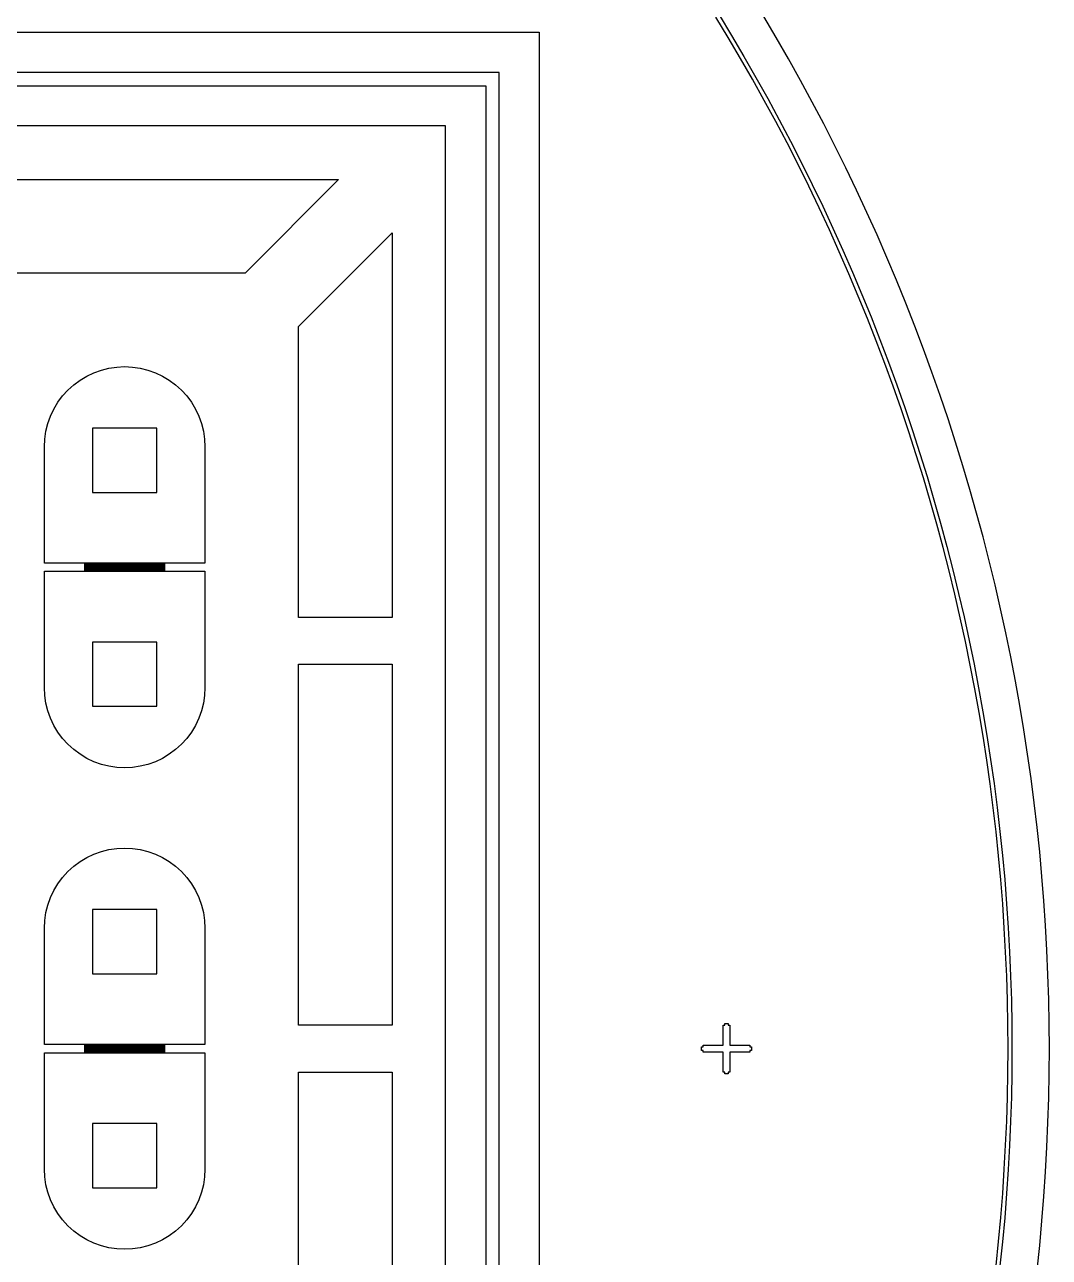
# Model space of a CAD drawing. Extents: x -25 to 122, y -49 to 104.
# Drawn here: x 83.31 to 122.36, y 19.56 to 66.53 of the extents above; entities that cross this region are included whole.
import ezdxf

# ---------------------------------------------------------------- set-up
doc = ezdxf.new("R2010")
doc.units = 0

msp = doc.modelspace()

# ---------------------------------------------------------------- linework, layer by layer
for p, q in [((110.12, 66.0321), (109.643, 66.8179)), ((109.77, 66.8965), (110.249, 66.1092)), ((111.949, 66.0337), (111.471, 66.8418)), ((-11.209, 66.235), (102.919, 66.235)), ((102.919, 66.235), (102.919, -11.209)), ((110.588, 65.2406), (110.12, 66.0321)), ((110.249, 66.1092), (110.718, 65.3161)), ((112.417, 65.2197), (111.949, 66.0337)), ((110.718, 65.3161), (111.177, 64.5173)), ((111.046, 64.4434), (110.588, 65.2406)), ((112.874, 64.4), (112.417, 65.2197)), ((101.39, 64.7065), (-9.6805, 64.7065)), ((101.39, -9.6805), (101.39, 64.7065)), ((111.495, 63.6406), (111.046, 64.4434)), ((111.177, 64.5173), (111.626, 63.7129)), ((113.322, 63.5748), (112.874, 64.4)), ((-9.17099, 64.197), (100.881, 64.197)), ((100.881, 64.197), (100.881, -9.17099)), ((111.933, 62.8324), (111.495, 63.6406)), ((111.626, 63.7129), (112.065, 62.9031)), ((113.759, 62.7442), (113.322, 63.5748)), ((99.3525, 62.6685), (-7.64249, 62.6685)), ((99.3525, -7.64249), (99.3525, 62.6685)), ((112.361, 62.0188), (111.933, 62.8324)), ((112.065, 62.9031), (112.495, 62.0879)), ((114.187, 61.9082), (113.759, 62.7442)), ((112.78, 61.2001), (112.361, 62.0188)), ((112.495, 62.0879), (112.914, 61.2675)), ((114.604, 61.0671), (114.187, 61.9082)), ((113.188, 60.3763), (112.78, 61.2001)), ((112.914, 61.2675), (113.323, 60.4421)), ((115.01, 60.2209), (114.604, 61.0671)), ((71.4574, 60.6305), (95.2765, 60.6305)), ((95.2765, 60.6305), (91.71, 57.064)), ((113.586, 59.5475), (113.188, 60.3763)), ((113.323, 60.4421), (113.722, 59.6117)), ((115.406, 59.3698), (115.01, 60.2209)), ((113.974, 58.714), (113.586, 59.5475)), ((113.722, 59.6117), (114.111, 58.7764)), ((115.792, 58.5139), (115.406, 59.3698)), ((114.352, 57.8757), (113.974, 58.714)), ((114.111, 58.7764), (114.489, 57.9365)), ((93.748, 55.026), (97.3145, 58.5925)), ((97.3145, 58.5925), (97.3145, 43.9444)), ((116.167, 57.6534), (115.792, 58.5139)), ((114.72, 57.0328), (114.352, 57.8757)), ((114.489, 57.9365), (114.857, 57.0919)), ((116.532, 56.7883), (116.167, 57.6534)), ((91.71, 57.064), (71.4574, 57.064)), ((115.077, 56.1855), (114.72, 57.0328)), ((114.857, 57.0919), (115.215, 56.2429)), ((116.886, 55.9187), (116.532, 56.7883)), ((115.423, 55.3339), (115.077, 56.1855)), ((115.215, 56.2429), (115.563, 55.3896)), ((117.229, 55.045), (116.886, 55.9187)), ((93.748, 43.9444), (93.748, 55.026)), ((115.759, 54.4781), (115.423, 55.3339)), ((115.563, 55.3896), (115.899, 54.5321)), ((117.561, 54.167), (117.229, 55.045)), ((115.899, 54.5321), (116.226, 53.6705)), ((116.085, 53.6183), (115.759, 54.4781)), ((117.883, 53.285), (117.561, 54.167)), ((116.4, 52.7545), (116.085, 53.6183)), ((116.226, 53.6705), (116.541, 52.805)), ((85.4261, 52.9823), (85.6834, 53.1365)), ((85.6834, 53.1365), (85.9546, 53.2648)), ((85.9546, 53.2648), (86.2371, 53.3659)), ((86.2371, 53.3659), (86.5281, 53.4388)), ((86.5281, 53.4388), (86.8249, 53.4828)), ((86.8249, 53.4828), (87.1245, 53.4975)), ((87.1245, 53.4975), (87.4241, 53.4828)), ((87.4241, 53.4828), (87.7209, 53.4388)), ((87.7209, 53.4388), (88.0119, 53.3659)), ((88.0119, 53.3659), (88.2943, 53.2648)), ((88.2943, 53.2648), (88.5656, 53.1365)), ((88.5656, 53.1365), (88.8229, 52.9823)), ((118.194, 52.3992), (117.883, 53.285)), ((84.7614, 52.3798), (84.9629, 52.6021)), ((84.9629, 52.6021), (85.1852, 52.8036)), ((85.1852, 52.8036), (85.4261, 52.9823)), ((88.8229, 52.9823), (89.0638, 52.8036)), ((89.0638, 52.8036), (89.2861, 52.6021)), ((89.2861, 52.6021), (89.4876, 52.3798)), ((116.705, 51.8869), (116.4, 52.7545)), ((116.541, 52.805), (116.846, 51.9357)), ((84.4285, 51.8815), (84.5827, 52.1389)), ((84.5827, 52.1389), (84.7614, 52.3798)), ((89.4876, 52.3798), (89.6663, 52.1389)), ((89.6663, 52.1389), (89.8205, 51.8815)), ((118.494, 51.5096), (118.194, 52.3992)), ((84.3002, 51.6104), (84.4285, 51.8815)), ((89.8205, 51.8815), (89.9488, 51.6104)), ((116.998, 51.0156), (116.705, 51.8869)), ((116.846, 51.9357), (117.141, 51.0626)), ((84.1262, 51.0369), (84.1991, 51.3279)), ((84.1991, 51.3279), (84.3002, 51.6104)), ((89.9488, 51.6104), (90.0499, 51.3279)), ((90.0499, 51.3279), (90.1228, 51.0369)), ((118.783, 50.6164), (118.494, 51.5096)), ((84.0675, 50.4405), (84.0822, 50.7401)), ((84.0822, 50.7401), (84.1262, 51.0369)), ((88.3473, 51.1538), (85.9017, 51.1538)), ((85.9017, 51.1538), (85.9017, 48.7082)), ((88.3473, 48.7082), (88.3473, 51.1538)), ((90.1228, 51.0369), (90.1668, 50.7401)), ((90.1668, 50.7401), (90.1815, 50.4405)), ((117.281, 50.1408), (116.998, 51.0156)), ((117.141, 51.0626), (117.424, 50.1861)), ((84.0675, 46.0078), (84.0675, 50.4405)), ((90.1815, 50.4405), (90.1815, 46.0078)), ((119.061, 49.7198), (118.783, 50.6164)), ((117.554, 49.2626), (117.281, 50.1408)), ((117.424, 50.1861), (117.697, 49.3061)), ((119.328, 48.8197), (119.061, 49.7198)), ((117.815, 48.3811), (117.554, 49.2626)), ((117.697, 49.3061), (117.959, 48.4229)), ((85.9017, 48.7082), (88.3473, 48.7082)), ((118.066, 47.4964), (117.815, 48.3811)), ((117.959, 48.4229), (118.21, 47.5364)), ((119.584, 47.9165), (119.328, 48.8197)), ((119.829, 47.0102), (119.584, 47.9165)), ((118.306, 46.6088), (118.066, 47.4964)), ((118.21, 47.5364), (118.451, 46.647)), ((120.062, 46.101), (119.829, 47.0102)), ((118.535, 45.7183), (118.306, 46.6088)), ((118.451, 46.647), (118.68, 45.7547)), ((120.285, 45.1889), (120.062, 46.101)), ((85.6113, 46.0078), (84.0675, 46.0078)), ((84.0675, 41.2695), (84.0675, 45.7021)), ((84.0675, 45.7021), (85.6113, 45.7021)), ((85.6113, 45.7021), (85.6113, 46.0078)), ((85.652, 46.0078), (85.6215, 46.0078)), ((85.6215, 46.0078), (85.6215, 45.7021)), ((85.6215, 45.7021), (85.652, 45.7021)), ((85.652, 45.7021), (85.652, 46.0078)), ((85.6928, 46.0078), (85.6622, 46.0078)), ((85.6622, 46.0078), (85.6622, 45.7021)), ((85.6622, 45.7021), (85.6928, 45.7021)), ((85.6928, 45.7021), (85.6928, 46.0078)), ((85.7336, 46.0078), (85.703, 46.0078)), ((85.703, 46.0078), (85.703, 45.7021)), ((85.703, 45.7021), (85.7336, 45.7021)), ((85.7336, 45.7021), (85.7336, 46.0078)), ((85.7743, 46.0078), (85.7438, 46.0078)), ((85.7438, 46.0078), (85.7438, 45.7021)), ((85.7438, 45.7021), (85.7743, 45.7021)), ((85.7743, 45.7021), (85.7743, 46.0078)), ((85.8151, 46.0078), (85.7845, 46.0078)), ((85.7845, 46.0078), (85.7845, 45.7021)), ((85.7845, 45.7021), (85.8151, 45.7021)), ((85.8151, 45.7021), (85.8151, 46.0078)), ((85.8558, 46.0078), (85.8253, 46.0078)), ((85.8253, 46.0078), (85.8253, 45.7021)), ((85.8253, 45.7021), (85.8558, 45.7021)), ((85.8558, 45.7021), (85.8558, 46.0078)), ((85.8966, 46.0078), (85.866, 46.0078)), ((85.866, 46.0078), (85.866, 45.7021)), ((85.866, 45.7021), (85.8966, 45.7021)), ((85.8966, 45.7021), (85.8966, 46.0078)), ((85.9374, 46.0078), (85.9068, 46.0078)), ((85.9068, 46.0078), (85.9068, 45.7021)), ((85.9068, 45.7021), (85.9374, 45.7021)), ((85.9374, 45.7021), (85.9374, 46.0078)), ((85.9781, 46.0078), (85.9476, 46.0078)), ((85.9476, 46.0078), (85.9476, 45.7021)), ((85.9476, 45.7021), (85.9781, 45.7021)), ((85.9781, 45.7021), (85.9781, 46.0078)), ((86.0189, 46.0078), (85.9883, 46.0078)), ((85.9883, 46.0078), (85.9883, 45.7021)), ((85.9883, 45.7021), (86.0189, 45.7021)), ((86.0189, 45.7021), (86.0189, 46.0078)), ((86.0596, 46.0078), (86.0291, 46.0078)), ((86.0291, 46.0078), (86.0291, 45.7021)), ((86.0291, 45.7021), (86.0596, 45.7021)), ((86.0596, 45.7021), (86.0596, 46.0078)), ((86.1004, 46.0078), (86.0698, 46.0078)), ((86.0698, 46.0078), (86.0698, 45.7021)), ((86.0698, 45.7021), (86.1004, 45.7021)), ((86.1004, 45.7021), (86.1004, 46.0078)), ((86.1412, 46.0078), (86.1106, 46.0078)), ((86.1106, 46.0078), (86.1106, 45.7021)), ((86.1106, 45.7021), (86.1412, 45.7021)), ((86.1412, 45.7021), (86.1412, 46.0078)), ((86.1819, 46.0078), (86.1514, 46.0078)), ((86.1514, 46.0078), (86.1514, 45.7021)), ((86.1514, 45.7021), (86.1819, 45.7021)), ((86.1819, 45.7021), (86.1819, 46.0078)), ((86.2227, 46.0078), (86.1921, 46.0078)), ((86.1921, 46.0078), (86.1921, 45.7021)), ((86.1921, 45.7021), (86.2227, 45.7021)), ((86.2227, 45.7021), (86.2227, 46.0078)), ((86.2635, 46.0078), (86.2329, 46.0078)), ((86.2329, 46.0078), (86.2329, 45.7021)), ((86.2329, 45.7021), (86.2635, 45.7021)), ((86.2635, 45.7021), (86.2635, 46.0078)), ((86.3042, 46.0078), (86.2736, 46.0078)), ((86.2736, 46.0078), (86.2736, 45.7021)), ((86.2736, 45.7021), (86.3042, 45.7021)), ((86.3042, 45.7021), (86.3042, 46.0078)), ((86.345, 46.0078), (86.3144, 46.0078)), ((86.3144, 46.0078), (86.3144, 45.7021)), ((86.3144, 45.7021), (86.345, 45.7021)), ((86.345, 45.7021), (86.345, 46.0078)), ((86.3857, 46.0078), (86.3552, 46.0078)), ((86.3552, 46.0078), (86.3552, 45.7021)), ((86.3552, 45.7021), (86.3857, 45.7021)), ((86.3857, 45.7021), (86.3857, 46.0078)), ((86.4265, 46.0078), (86.3959, 46.0078)), ((86.3959, 46.0078), (86.3959, 45.7021)), ((86.3959, 45.7021), (86.4265, 45.7021)), ((86.4265, 45.7021), (86.4265, 46.0078)), ((86.4673, 46.0078), (86.4367, 46.0078)), ((86.4367, 46.0078), (86.4367, 45.7021)), ((86.4367, 45.7021), (86.4673, 45.7021)), ((86.4673, 45.7021), (86.4673, 46.0078)), ((86.508, 46.0078), (86.4774, 46.0078)), ((86.4774, 46.0078), (86.4774, 45.7021)), ((86.4774, 45.7021), (86.508, 45.7021)), ((86.508, 45.7021), (86.508, 46.0078)), ((86.5488, 46.0078), (86.5182, 46.0078)), ((86.5182, 46.0078), (86.5182, 45.7021)), ((86.5182, 45.7021), (86.5488, 45.7021)), ((86.5488, 45.7021), (86.5488, 46.0078)), ((86.5895, 46.0078), (86.559, 46.0078)), ((86.559, 46.0078), (86.559, 45.7021)), ((86.559, 45.7021), (86.5895, 45.7021)), ((86.5895, 45.7021), (86.5895, 46.0078)), ((86.6303, 46.0078), (86.5997, 46.0078)), ((86.5997, 46.0078), (86.5997, 45.7021)), ((86.5997, 45.7021), (86.6303, 45.7021)), ((86.6303, 45.7021), (86.6303, 46.0078)), ((86.6711, 46.0078), (86.6405, 46.0078)), ((86.6405, 46.0078), (86.6405, 45.7021)), ((86.6405, 45.7021), (86.6711, 45.7021)), ((86.6711, 45.7021), (86.6711, 46.0078)), ((86.7118, 46.0078), (86.6812, 46.0078)), ((86.6812, 46.0078), (86.6812, 45.7021)), ((86.6812, 45.7021), (86.7118, 45.7021)), ((86.7118, 45.7021), (86.7118, 46.0078)), ((86.7526, 46.0078), (86.722, 46.0078)), ((86.722, 46.0078), (86.722, 45.7021)), ((86.722, 45.7021), (86.7526, 45.7021)), ((86.7526, 45.7021), (86.7526, 46.0078)), ((86.7933, 46.0078), (86.7628, 46.0078)), ((86.7628, 46.0078), (86.7628, 45.7021)), ((86.7628, 45.7021), (86.7933, 45.7021)), ((86.7933, 45.7021), (86.7933, 46.0078)), ((86.8341, 46.0078), (86.8035, 46.0078)), ((86.8035, 46.0078), (86.8035, 45.7021)), ((86.8035, 45.7021), (86.8341, 45.7021)), ((86.8341, 45.7021), (86.8341, 46.0078)), ((86.8748, 46.0078), (86.8443, 46.0078)), ((86.8443, 46.0078), (86.8443, 45.7021)), ((86.8443, 45.7021), (86.8748, 45.7021)), ((86.8748, 45.7021), (86.8748, 46.0078)), ((86.9156, 46.0078), (86.885, 46.0078)), ((86.885, 46.0078), (86.885, 45.7021)), ((86.885, 45.7021), (86.9156, 45.7021)), ((86.9156, 45.7021), (86.9156, 46.0078)), ((86.9564, 46.0078), (86.9258, 46.0078)), ((86.9258, 46.0078), (86.9258, 45.7021)), ((86.9258, 45.7021), (86.9564, 45.7021)), ((86.9564, 45.7021), (86.9564, 46.0078)), ((86.9971, 46.0078), (86.9666, 46.0078)), ((86.9666, 46.0078), (86.9666, 45.7021)), ((86.9666, 45.7021), (86.9971, 45.7021)), ((86.9971, 45.7021), (86.9971, 46.0078)), ((87.0379, 46.0078), (87.0073, 46.0078)), ((87.0073, 46.0078), (87.0073, 45.7021)), ((87.0073, 45.7021), (87.0379, 45.7021)), ((87.0379, 45.7021), (87.0379, 46.0078)), ((87.0786, 46.0078), (87.0481, 46.0078)), ((87.0481, 46.0078), (87.0481, 45.7021)), ((87.0481, 45.7021), (87.0786, 45.7021)), ((87.0786, 45.7021), (87.0786, 46.0078)), ((87.1194, 46.0078), (87.0888, 46.0078)), ((87.0888, 46.0078), (87.0888, 45.7021)), ((87.0888, 45.7021), (87.1194, 45.7021)), ((87.1194, 45.7021), (87.1194, 46.0078)), ((87.1601, 46.0078), (87.1296, 46.0078)), ((87.1296, 46.0078), (87.1296, 45.7021)), ((87.1296, 45.7021), (87.1601, 45.7021)), ((87.1601, 45.7021), (87.1601, 46.0078)), ((87.2009, 46.0078), (87.1703, 46.0078)), ((87.1703, 46.0078), (87.1703, 45.7021)), ((87.1703, 45.7021), (87.2009, 45.7021)), ((87.2009, 45.7021), (87.2009, 46.0078)), ((87.2417, 46.0078), (87.2111, 46.0078)), ((87.2111, 46.0078), (87.2111, 45.7021)), ((87.2111, 45.7021), (87.2417, 45.7021)), ((87.2417, 45.7021), (87.2417, 46.0078)), ((87.2824, 46.0078), (87.2519, 46.0078)), ((87.2519, 46.0078), (87.2519, 45.7021)), ((87.2519, 45.7021), (87.2824, 45.7021)), ((87.2824, 45.7021), (87.2824, 46.0078)), ((87.3232, 46.0078), (87.2926, 46.0078)), ((87.2926, 46.0078), (87.2926, 45.7021)), ((87.2926, 45.7021), (87.3232, 45.7021)), ((87.3232, 45.7021), (87.3232, 46.0078)), ((87.3639, 46.0078), (87.3334, 46.0078)), ((87.3334, 46.0078), (87.3334, 45.7021)), ((87.3334, 45.7021), (87.3639, 45.7021)), ((87.3639, 45.7021), (87.3639, 46.0078)), ((87.4047, 46.0078), (87.3741, 46.0078)), ((87.3741, 46.0078), (87.3741, 45.7021)), ((87.3741, 45.7021), (87.4047, 45.7021)), ((87.4047, 45.7021), (87.4047, 46.0078)), ((87.4455, 46.0078), (87.4149, 46.0078)), ((87.4149, 46.0078), (87.4149, 45.7021)), ((87.4149, 45.7021), (87.4455, 45.7021)), ((87.4455, 45.7021), (87.4455, 46.0078)), ((87.4862, 46.0078), (87.4557, 46.0078)), ((87.4557, 46.0078), (87.4557, 45.7021)), ((87.4557, 45.7021), (87.4862, 45.7021)), ((87.4862, 45.7021), (87.4862, 46.0078)), ((87.527, 46.0078), (87.4964, 46.0078)), ((87.4964, 46.0078), (87.4964, 45.7021)), ((87.4964, 45.7021), (87.527, 45.7021)), ((87.527, 45.7021), (87.527, 46.0078)), ((87.5677, 46.0078), (87.5372, 46.0078)), ((87.5372, 46.0078), (87.5372, 45.7021)), ((87.5372, 45.7021), (87.5677, 45.7021)), ((87.5677, 45.7021), (87.5677, 46.0078)), ((87.6085, 46.0078), (87.5779, 46.0078)), ((87.5779, 46.0078), (87.5779, 45.7021)), ((87.5779, 45.7021), (87.6085, 45.7021)), ((87.6085, 45.7021), (87.6085, 46.0078)), ((87.6493, 46.0078), (87.6187, 46.0078)), ((87.6187, 46.0078), (87.6187, 45.7021)), ((87.6187, 45.7021), (87.6493, 45.7021)), ((87.6493, 45.7021), (87.6493, 46.0078)), ((87.69, 46.0078), (87.6595, 46.0078)), ((87.6595, 46.0078), (87.6595, 45.7021)), ((87.6595, 45.7021), (87.69, 45.7021)), ((87.69, 45.7021), (87.69, 46.0078)), ((87.7308, 46.0078), (87.7002, 46.0078)), ((87.7002, 46.0078), (87.7002, 45.7021)), ((87.7002, 45.7021), (87.7308, 45.7021)), ((87.7308, 45.7021), (87.7308, 46.0078)), ((87.7715, 46.0078), (87.741, 46.0078)), ((87.741, 46.0078), (87.741, 45.7021)), ((87.741, 45.7021), (87.7715, 45.7021)), ((87.7715, 45.7021), (87.7715, 46.0078)), ((87.8123, 46.0078), (87.7817, 46.0078)), ((87.7817, 46.0078), (87.7817, 45.7021)), ((87.7817, 45.7021), (87.8123, 45.7021)), ((87.8123, 45.7021), (87.8123, 46.0078)), ((87.8531, 46.0078), (87.8225, 46.0078)), ((87.8225, 46.0078), (87.8225, 45.7021)), ((87.8225, 45.7021), (87.8531, 45.7021)), ((87.8531, 45.7021), (87.8531, 46.0078)), ((87.8938, 46.0078), (87.8633, 46.0078)), ((87.8633, 46.0078), (87.8633, 45.7021)), ((87.8633, 45.7021), (87.8938, 45.7021)), ((87.8938, 45.7021), (87.8938, 46.0078)), ((87.9346, 46.0078), (87.904, 46.0078)), ((87.904, 46.0078), (87.904, 45.7021)), ((87.904, 45.7021), (87.9346, 45.7021)), ((87.9346, 45.7021), (87.9346, 46.0078)), ((87.9753, 46.0078), (87.9448, 46.0078)), ((87.9448, 46.0078), (87.9448, 45.7021)), ((87.9448, 45.7021), (87.9753, 45.7021)), ((87.9753, 45.7021), (87.9753, 46.0078)), ((88.0161, 46.0078), (87.9855, 46.0078)), ((87.9855, 46.0078), (87.9855, 45.7021)), ((87.9855, 45.7021), (88.0161, 45.7021)), ((88.0161, 45.7021), (88.0161, 46.0078)), ((88.0569, 46.0078), (88.0263, 46.0078)), ((88.0263, 46.0078), (88.0263, 45.7021)), ((88.0263, 45.7021), (88.0569, 45.7021)), ((88.0569, 45.7021), (88.0569, 46.0078)), ((88.0976, 46.0078), (88.0671, 46.0078)), ((88.0671, 46.0078), (88.0671, 45.7021)), ((88.0671, 45.7021), (88.0976, 45.7021)), ((88.0976, 45.7021), (88.0976, 46.0078)), ((88.1384, 46.0078), (88.1078, 46.0078)), ((88.1078, 46.0078), (88.1078, 45.7021)), ((88.1078, 45.7021), (88.1384, 45.7021)), ((88.1384, 45.7021), (88.1384, 46.0078)), ((88.1791, 46.0078), (88.1486, 46.0078)), ((88.1486, 46.0078), (88.1486, 45.7021)), ((88.1486, 45.7021), (88.1791, 45.7021)), ((88.1791, 45.7021), (88.1791, 46.0078)), ((88.2199, 46.0078), (88.1893, 46.0078)), ((88.1893, 46.0078), (88.1893, 45.7021)), ((88.1893, 45.7021), (88.2199, 45.7021)), ((88.2199, 45.7021), (88.2199, 46.0078)), ((88.2607, 46.0078), (88.2301, 46.0078)), ((88.2301, 46.0078), (88.2301, 45.7021)), ((88.2301, 45.7021), (88.2607, 45.7021)), ((88.2607, 45.7021), (88.2607, 46.0078)), ((88.3014, 46.0078), (88.2709, 46.0078)), ((88.2709, 46.0078), (88.2709, 45.7021)), ((88.2709, 45.7021), (88.3014, 45.7021)), ((88.3014, 45.7021), (88.3014, 46.0078)), ((88.3422, 46.0078), (88.3116, 46.0078)), ((88.3116, 46.0078), (88.3116, 45.7021)), ((88.3116, 45.7021), (88.3422, 45.7021)), ((88.3422, 45.7021), (88.3422, 46.0078)), ((88.3829, 46.0078), (88.3524, 46.0078)), ((88.3524, 46.0078), (88.3524, 45.7021)), ((88.3524, 45.7021), (88.3829, 45.7021)), ((88.3829, 45.7021), (88.3829, 46.0078)), ((88.4237, 46.0078), (88.3931, 46.0078)), ((88.3931, 46.0078), (88.3931, 45.7021)), ((88.3931, 45.7021), (88.4237, 45.7021)), ((88.4237, 45.7021), (88.4237, 46.0078)), ((88.4645, 46.0078), (88.4339, 46.0078)), ((88.4339, 46.0078), (88.4339, 45.7021)), ((88.4339, 45.7021), (88.4645, 45.7021)), ((88.4645, 45.7021), (88.4645, 46.0078)), ((88.5052, 46.0078), (88.4747, 46.0078)), ((88.4747, 46.0078), (88.4747, 45.7021)), ((88.4747, 45.7021), (88.5052, 45.7021)), ((88.5052, 45.7021), (88.5052, 46.0078)), ((88.546, 46.0078), (88.5154, 46.0078)), ((88.5154, 46.0078), (88.5154, 45.7021)), ((88.5154, 45.7021), (88.546, 45.7021)), ((88.546, 45.7021), (88.546, 46.0078)), ((88.5868, 46.0078), (88.5562, 46.0078)), ((88.5562, 46.0078), (88.5562, 45.7021)), ((88.5562, 45.7021), (88.5868, 45.7021)), ((88.5868, 45.7021), (88.5868, 46.0078)), ((88.6275, 46.0078), (88.5969, 46.0078)), ((88.5969, 46.0078), (88.5969, 45.7021)), ((88.5969, 45.7021), (88.6275, 45.7021)), ((88.6275, 45.7021), (88.6275, 46.0078)), ((90.1815, 46.0078), (88.6377, 46.0078)), ((88.6377, 46.0078), (88.6377, 45.7021)), ((88.6377, 45.7021), (90.1815, 45.7021)), ((90.1815, 45.7021), (90.1815, 41.2695)), ((118.753, 44.825), (118.535, 45.7183)), ((118.68, 45.7547), (118.898, 44.8597)), ((120.496, 44.2742), (120.285, 45.1889)), ((118.959, 43.9291), (118.753, 44.825)), ((118.898, 44.8597), (119.106, 43.962)), ((120.696, 43.357), (120.496, 44.2742)), ((97.3145, 43.9444), (93.748, 43.9444)), ((119.155, 43.0308), (118.959, 43.9291)), ((119.106, 43.962), (119.302, 43.0619)), ((120.885, 42.4374), (120.696, 43.357)), ((88.3473, 43.0018), (85.9017, 43.0018)), ((85.9017, 43.0018), (85.9017, 40.5562)), ((88.3473, 40.5562), (88.3473, 43.0018)), ((119.34, 42.1301), (119.155, 43.0308)), ((119.302, 43.0619), (119.487, 42.1594)), ((121.063, 41.5155), (120.885, 42.4374)), ((93.748, 28.4046), (93.748, 42.1611)), ((93.748, 42.1611), (97.3145, 42.1611)), ((97.3145, 42.1611), (97.3145, 28.4046)), ((119.514, 41.2272), (119.34, 42.1301)), ((119.487, 42.1594), (119.662, 41.2547)), ((121.229, 40.5916), (121.063, 41.5155)), ((84.0822, 40.9699), (84.0675, 41.2695)), ((84.1262, 40.6731), (84.0822, 40.9699)), ((90.1668, 40.9699), (90.1228, 40.6731)), ((90.1815, 41.2695), (90.1668, 40.9699)), ((119.677, 40.3223), (119.514, 41.2272)), ((119.662, 41.2547), (119.825, 40.3479)), ((84.1991, 40.3821), (84.1262, 40.6731)), ((85.9017, 40.5562), (88.3473, 40.5562)), ((90.1228, 40.6731), (90.0499, 40.3821)), ((121.384, 39.6656), (121.229, 40.5916)), ((84.3002, 40.0996), (84.1991, 40.3821)), ((84.4285, 39.8284), (84.3002, 40.0996)), ((89.9488, 40.0996), (89.8205, 39.8284)), ((90.0499, 40.3821), (89.9488, 40.0996)), ((119.829, 39.4154), (119.677, 40.3223)), ((119.825, 40.3479), (119.977, 39.4393)), ((84.5827, 39.5711), (84.4285, 39.8284)), ((84.7614, 39.3302), (84.5827, 39.5711)), ((89.6663, 39.5711), (89.4876, 39.3302)), ((89.8205, 39.8284), (89.6663, 39.5711)), ((121.527, 38.7379), (121.384, 39.6656)), ((84.9629, 39.1079), (84.7614, 39.3302)), ((85.1852, 38.9064), (84.9629, 39.1079)), ((89.2861, 39.1079), (89.0638, 38.9064)), ((89.4876, 39.3302), (89.2861, 39.1079)), ((119.969, 38.5068), (119.829, 39.4154)), ((119.977, 39.4393), (120.117, 38.5288)), ((85.4261, 38.7277), (85.1852, 38.9064)), ((85.6834, 38.5735), (85.4261, 38.7277)), ((85.9546, 38.4452), (85.6834, 38.5735)), ((88.5656, 38.5735), (88.2943, 38.4452)), ((88.8229, 38.7277), (88.5656, 38.5735)), ((89.0638, 38.9064), (88.8229, 38.7277)), ((120.117, 38.5288), (120.247, 37.6166)), ((121.659, 37.8084), (121.527, 38.7379)), ((86.2371, 38.3441), (85.9546, 38.4452)), ((86.5281, 38.2712), (86.2371, 38.3441)), ((86.8249, 38.2272), (86.5281, 38.2712)), ((87.1245, 38.2125), (86.8249, 38.2272)), ((87.4241, 38.2272), (87.1245, 38.2125)), ((87.7209, 38.2712), (87.4241, 38.2272)), ((88.0119, 38.3441), (87.7209, 38.2712)), ((88.2943, 38.4452), (88.0119, 38.3441)), ((120.098, 37.5964), (119.969, 38.5068)), ((120.217, 36.6846), (120.098, 37.5964)), ((120.247, 37.6166), (120.365, 36.703)), ((121.78, 36.8774), (121.659, 37.8084)), ((120.323, 35.7714), (120.217, 36.6846)), ((120.365, 36.703), (120.473, 35.7879)), ((121.889, 35.945), (121.78, 36.8774)), ((120.419, 34.8569), (120.323, 35.7714)), ((120.473, 35.7879), (120.568, 34.8716)), ((121.987, 35.0113), (121.889, 35.945)), ((85.4261, 34.6403), (85.6834, 34.7945)), ((85.6834, 34.7945), (85.9546, 34.9228)), ((85.9546, 34.9228), (86.2371, 35.0238)), ((86.2371, 35.0238), (86.5281, 35.0968)), ((86.5281, 35.0968), (86.8249, 35.1408)), ((86.8249, 35.1408), (87.1245, 35.1555)), ((87.1245, 35.1555), (87.4241, 35.1408)), ((87.4241, 35.1408), (87.7209, 35.0968)), ((87.7209, 35.0968), (88.0119, 35.0238)), ((88.0119, 35.0238), (88.2943, 34.9228)), ((88.2943, 34.9228), (88.5656, 34.7945)), ((88.5656, 34.7945), (88.8229, 34.6403)), ((120.504, 33.9413), (120.419, 34.8569)), ((120.568, 34.8716), (120.653, 33.9542)), ((122.073, 34.0765), (121.987, 35.0113)), ((84.9629, 34.2601), (85.1852, 34.4616)), ((85.1852, 34.4616), (85.4261, 34.6403)), ((88.8229, 34.6403), (89.0638, 34.4616)), ((89.0638, 34.4616), (89.2861, 34.2601)), ((84.5827, 33.7969), (84.7614, 34.0378)), ((84.7614, 34.0378), (84.9629, 34.2601)), ((89.2861, 34.2601), (89.4876, 34.0378)), ((89.4876, 34.0378), (89.6663, 33.7969)), ((120.577, 33.0248), (120.504, 33.9413)), ((120.653, 33.9542), (120.727, 33.0358)), ((122.148, 33.1407), (122.073, 34.0765)), ((84.3002, 33.2683), (84.4285, 33.5396)), ((84.4285, 33.5396), (84.5827, 33.7969)), ((89.6663, 33.7969), (89.8205, 33.5396)), ((89.8205, 33.5396), (89.9488, 33.2683)), ((84.1262, 32.6949), (84.1991, 32.9859)), ((84.1991, 32.9859), (84.3002, 33.2683)), ((89.9488, 33.2683), (90.0499, 32.9859)), ((90.0499, 32.9859), (90.1228, 32.6949)), ((120.639, 32.1074), (120.577, 33.0248)), ((120.727, 33.0358), (120.789, 32.1166)), ((122.211, 32.204), (122.148, 33.1407)), ((84.0822, 32.3981), (84.1262, 32.6949)), ((88.3473, 32.8118), (85.9017, 32.8118)), ((85.9017, 32.8118), (85.9017, 30.3662)), ((88.3473, 30.3662), (88.3473, 32.8118)), ((90.1228, 32.6949), (90.1668, 32.3981)), ((84.0675, 32.0985), (84.0822, 32.3981)), ((84.0675, 27.6658), (84.0675, 32.0985)), ((90.1668, 32.3981), (90.1815, 32.0985)), ((90.1815, 32.0985), (90.1815, 27.6658)), ((120.69, 31.1894), (120.639, 32.1074)), ((120.789, 32.1166), (120.84, 31.1967)), ((122.263, 31.2666), (122.211, 32.204)), ((120.729, 30.2708), (120.69, 31.1894)), ((120.84, 31.1967), (120.879, 30.2763)), ((122.303, 30.3287), (122.263, 31.2666)), ((85.9017, 30.3662), (88.3473, 30.3662)), ((120.757, 29.3517), (120.729, 30.2708)), ((120.879, 30.2763), (120.907, 29.3554)), ((122.332, 29.3904), (122.303, 30.3287)), ((120.774, 28.4324), (120.757, 29.3517)), ((120.907, 29.3554), (120.924, 28.4343)), ((122.349, 28.4518), (122.332, 29.3904)), ((97.3145, 28.4046), (93.748, 28.4046)), ((109.925, 27.6404), (109.925, 28.4046)), ((109.925, 28.4046), (109.988, 28.4046)), ((109.988, 28.4046), (109.988, 28.4683)), ((109.988, 28.4683), (110.116, 28.4683)), ((110.116, 28.4683), (110.116, 28.4046)), ((110.116, 28.4046), (110.179, 28.4046)), ((110.179, 28.4046), (110.179, 27.6404)), ((120.78, 27.513), (120.774, 28.4324)), ((120.924, 28.4343), (120.93, 27.513)), ((122.355, 27.513), (122.349, 28.4518)), ((85.6113, 27.6658), (84.0675, 27.6658)), ((84.0675, 22.9275), (84.0675, 27.3602)), ((84.0675, 27.3602), (85.6113, 27.3602)), ((85.6113, 27.3602), (85.6113, 27.6658)), ((85.652, 27.6658), (85.6215, 27.6658)), ((85.6215, 27.6658), (85.6215, 27.3602)), ((85.6215, 27.3602), (85.652, 27.3602)), ((85.652, 27.3602), (85.652, 27.6658)), ((85.6928, 27.6658), (85.6622, 27.6658)), ((85.6622, 27.6658), (85.6622, 27.3602)), ((85.6622, 27.3602), (85.6928, 27.3602)), ((85.6928, 27.3602), (85.6928, 27.6658)), ((85.7336, 27.6658), (85.703, 27.6658)), ((85.703, 27.6658), (85.703, 27.3602)), ((85.703, 27.3602), (85.7336, 27.3602)), ((85.7336, 27.3602), (85.7336, 27.6658)), ((85.7743, 27.6658), (85.7438, 27.6658)), ((85.7438, 27.6658), (85.7438, 27.3602)), ((85.7438, 27.3602), (85.7743, 27.3602)), ((85.7743, 27.3602), (85.7743, 27.6658)), ((85.8151, 27.6658), (85.7845, 27.6658)), ((85.7845, 27.6658), (85.7845, 27.3602)), ((85.7845, 27.3602), (85.8151, 27.3602)), ((85.8151, 27.3602), (85.8151, 27.6658)), ((85.8558, 27.6658), (85.8253, 27.6658)), ((85.8253, 27.6658), (85.8253, 27.3602)), ((85.8253, 27.3602), (85.8558, 27.3602)), ((85.8558, 27.3602), (85.8558, 27.6658)), ((85.8966, 27.6658), (85.866, 27.6658)), ((85.866, 27.6658), (85.866, 27.3602)), ((85.866, 27.3602), (85.8966, 27.3602)), ((85.8966, 27.3602), (85.8966, 27.6658)), ((85.9374, 27.6658), (85.9068, 27.6658)), ((85.9068, 27.6658), (85.9068, 27.3602)), ((85.9068, 27.3602), (85.9374, 27.3602)), ((85.9374, 27.3602), (85.9374, 27.6658)), ((85.9781, 27.6658), (85.9476, 27.6658)), ((85.9476, 27.6658), (85.9476, 27.3602)), ((85.9476, 27.3602), (85.9781, 27.3602)), ((85.9781, 27.3602), (85.9781, 27.6658)), ((86.0189, 27.6658), (85.9883, 27.6658)), ((85.9883, 27.6658), (85.9883, 27.3602)), ((85.9883, 27.3602), (86.0189, 27.3602)), ((86.0189, 27.3602), (86.0189, 27.6658)), ((86.0596, 27.6658), (86.0291, 27.6658)), ((86.0291, 27.6658), (86.0291, 27.3602)), ((86.0291, 27.3602), (86.0596, 27.3602)), ((86.0596, 27.3602), (86.0596, 27.6658)), ((86.1004, 27.6658), (86.0698, 27.6658)), ((86.0698, 27.6658), (86.0698, 27.3602)), ((86.0698, 27.3602), (86.1004, 27.3602)), ((86.1004, 27.3602), (86.1004, 27.6658)), ((86.1412, 27.6658), (86.1106, 27.6658)), ((86.1106, 27.6658), (86.1106, 27.3602)), ((86.1106, 27.3602), (86.1412, 27.3602)), ((86.1412, 27.3602), (86.1412, 27.6658)), ((86.1819, 27.6658), (86.1514, 27.6658)), ((86.1514, 27.6658), (86.1514, 27.3602)), ((86.1514, 27.3602), (86.1819, 27.3602)), ((86.1819, 27.3602), (86.1819, 27.6658)), ((86.2227, 27.6658), (86.1921, 27.6658)), ((86.1921, 27.6658), (86.1921, 27.3602)), ((86.1921, 27.3602), (86.2227, 27.3602)), ((86.2227, 27.3602), (86.2227, 27.6658)), ((86.2635, 27.6658), (86.2329, 27.6658)), ((86.2329, 27.6658), (86.2329, 27.3602)), ((86.2329, 27.3602), (86.2635, 27.3602)), ((86.2635, 27.3602), (86.2635, 27.6658)), ((86.3042, 27.6658), (86.2736, 27.6658)), ((86.2736, 27.6658), (86.2736, 27.3602)), ((86.2736, 27.3602), (86.3042, 27.3602)), ((86.3042, 27.3602), (86.3042, 27.6658)), ((86.345, 27.6658), (86.3144, 27.6658)), ((86.3144, 27.6658), (86.3144, 27.3602)), ((86.3144, 27.3602), (86.345, 27.3602)), ((86.345, 27.3602), (86.345, 27.6658)), ((86.3857, 27.6658), (86.3552, 27.6658)), ((86.3552, 27.6658), (86.3552, 27.3602)), ((86.3552, 27.3602), (86.3857, 27.3602)), ((86.3857, 27.3602), (86.3857, 27.6658)), ((86.4265, 27.6658), (86.3959, 27.6658)), ((86.3959, 27.6658), (86.3959, 27.3602)), ((86.3959, 27.3602), (86.4265, 27.3602)), ((86.4265, 27.3602), (86.4265, 27.6658)), ((86.4673, 27.6658), (86.4367, 27.6658)), ((86.4367, 27.6658), (86.4367, 27.3602)), ((86.4367, 27.3602), (86.4673, 27.3602)), ((86.4673, 27.3602), (86.4673, 27.6658)), ((86.508, 27.6658), (86.4774, 27.6658)), ((86.4774, 27.6658), (86.4774, 27.3602)), ((86.4774, 27.3602), (86.508, 27.3602)), ((86.508, 27.3602), (86.508, 27.6658)), ((86.5488, 27.6658), (86.5182, 27.6658)), ((86.5182, 27.6658), (86.5182, 27.3602)), ((86.5182, 27.3602), (86.5488, 27.3602)), ((86.5488, 27.3602), (86.5488, 27.6658)), ((86.5895, 27.6658), (86.559, 27.6658)), ((86.559, 27.6658), (86.559, 27.3602)), ((86.559, 27.3602), (86.5895, 27.3602)), ((86.5895, 27.3602), (86.5895, 27.6658)), ((86.6303, 27.6658), (86.5997, 27.6658)), ((86.5997, 27.6658), (86.5997, 27.3602)), ((86.5997, 27.3602), (86.6303, 27.3602)), ((86.6303, 27.3602), (86.6303, 27.6658)), ((86.6711, 27.6658), (86.6405, 27.6658)), ((86.6405, 27.6658), (86.6405, 27.3602)), ((86.6405, 27.3602), (86.6711, 27.3602)), ((86.6711, 27.3602), (86.6711, 27.6658)), ((86.7118, 27.6658), (86.6812, 27.6658)), ((86.6812, 27.6658), (86.6812, 27.3602)), ((86.6812, 27.3602), (86.7118, 27.3602)), ((86.7118, 27.3602), (86.7118, 27.6658)), ((86.7526, 27.6658), (86.722, 27.6658)), ((86.722, 27.6658), (86.722, 27.3602)), ((86.722, 27.3602), (86.7526, 27.3602)), ((86.7526, 27.3602), (86.7526, 27.6658)), ((86.7933, 27.6658), (86.7628, 27.6658)), ((86.7628, 27.6658), (86.7628, 27.3602)), ((86.7628, 27.3602), (86.7933, 27.3602)), ((86.7933, 27.3602), (86.7933, 27.6658)), ((86.8341, 27.6658), (86.8035, 27.6658)), ((86.8035, 27.6658), (86.8035, 27.3602)), ((86.8035, 27.3602), (86.8341, 27.3602)), ((86.8341, 27.3602), (86.8341, 27.6658)), ((86.8748, 27.6658), (86.8443, 27.6658)), ((86.8443, 27.6658), (86.8443, 27.3602)), ((86.8443, 27.3602), (86.8748, 27.3602)), ((86.8748, 27.3602), (86.8748, 27.6658)), ((86.9156, 27.6658), (86.885, 27.6658)), ((86.885, 27.6658), (86.885, 27.3602)), ((86.885, 27.3602), (86.9156, 27.3602)), ((86.9156, 27.3602), (86.9156, 27.6658)), ((86.9564, 27.6658), (86.9258, 27.6658)), ((86.9258, 27.6658), (86.9258, 27.3602)), ((86.9258, 27.3602), (86.9564, 27.3602)), ((86.9564, 27.3602), (86.9564, 27.6658)), ((86.9971, 27.6658), (86.9666, 27.6658)), ((86.9666, 27.6658), (86.9666, 27.3602)), ((86.9666, 27.3602), (86.9971, 27.3602)), ((86.9971, 27.3602), (86.9971, 27.6658)), ((87.0379, 27.6658), (87.0073, 27.6658)), ((87.0073, 27.6658), (87.0073, 27.3602)), ((87.0073, 27.3602), (87.0379, 27.3602)), ((87.0379, 27.3602), (87.0379, 27.6658)), ((87.0786, 27.6658), (87.0481, 27.6658)), ((87.0481, 27.6658), (87.0481, 27.3602)), ((87.0481, 27.3602), (87.0786, 27.3602)), ((87.0786, 27.3602), (87.0786, 27.6658)), ((87.1194, 27.6658), (87.0888, 27.6658)), ((87.0888, 27.6658), (87.0888, 27.3602)), ((87.0888, 27.3602), (87.1194, 27.3602)), ((87.1194, 27.3602), (87.1194, 27.6658)), ((87.1601, 27.6658), (87.1296, 27.6658)), ((87.1296, 27.6658), (87.1296, 27.3602)), ((87.1296, 27.3602), (87.1601, 27.3602)), ((87.1601, 27.3602), (87.1601, 27.6658)), ((87.2009, 27.6658), (87.1703, 27.6658)), ((87.1703, 27.6658), (87.1703, 27.3602)), ((87.1703, 27.3602), (87.2009, 27.3602)), ((87.2009, 27.3602), (87.2009, 27.6658)), ((87.2417, 27.6658), (87.2111, 27.6658)), ((87.2111, 27.6658), (87.2111, 27.3602)), ((87.2111, 27.3602), (87.2417, 27.3602)), ((87.2417, 27.3602), (87.2417, 27.6658)), ((87.2824, 27.6658), (87.2519, 27.6658)), ((87.2519, 27.6658), (87.2519, 27.3602)), ((87.2519, 27.3602), (87.2824, 27.3602)), ((87.2824, 27.3602), (87.2824, 27.6658)), ((87.3232, 27.6658), (87.2926, 27.6658)), ((87.2926, 27.6658), (87.2926, 27.3602)), ((87.2926, 27.3602), (87.3232, 27.3602)), ((87.3232, 27.3602), (87.3232, 27.6658)), ((87.3639, 27.6658), (87.3334, 27.6658)), ((87.3334, 27.6658), (87.3334, 27.3602)), ((87.3334, 27.3602), (87.3639, 27.3602)), ((87.3639, 27.3602), (87.3639, 27.6658)), ((87.4047, 27.6658), (87.3741, 27.6658)), ((87.3741, 27.6658), (87.3741, 27.3602)), ((87.3741, 27.3602), (87.4047, 27.3602)), ((87.4047, 27.3602), (87.4047, 27.6658)), ((87.4455, 27.6658), (87.4149, 27.6658)), ((87.4149, 27.6658), (87.4149, 27.3602)), ((87.4149, 27.3602), (87.4455, 27.3602)), ((87.4455, 27.3602), (87.4455, 27.6658)), ((87.4862, 27.6658), (87.4557, 27.6658)), ((87.4557, 27.6658), (87.4557, 27.3602)), ((87.4557, 27.3602), (87.4862, 27.3602)), ((87.4862, 27.3602), (87.4862, 27.6658)), ((87.527, 27.6658), (87.4964, 27.6658)), ((87.4964, 27.6658), (87.4964, 27.3602)), ((87.4964, 27.3602), (87.527, 27.3602)), ((87.527, 27.3602), (87.527, 27.6658)), ((87.5677, 27.6658), (87.5372, 27.6658)), ((87.5372, 27.6658), (87.5372, 27.3602)), ((87.5372, 27.3602), (87.5677, 27.3602)), ((87.5677, 27.3602), (87.5677, 27.6658)), ((87.6085, 27.6658), (87.5779, 27.6658)), ((87.5779, 27.6658), (87.5779, 27.3602)), ((87.5779, 27.3602), (87.6085, 27.3602)), ((87.6085, 27.3602), (87.6085, 27.6658)), ((87.6493, 27.6658), (87.6187, 27.6658)), ((87.6187, 27.6658), (87.6187, 27.3602)), ((87.6187, 27.3602), (87.6493, 27.3602)), ((87.6493, 27.3602), (87.6493, 27.6658)), ((87.69, 27.6658), (87.6595, 27.6658)), ((87.6595, 27.6658), (87.6595, 27.3602)), ((87.6595, 27.3602), (87.69, 27.3602)), ((87.69, 27.3602), (87.69, 27.6658)), ((87.7308, 27.6658), (87.7002, 27.6658)), ((87.7002, 27.6658), (87.7002, 27.3602)), ((87.7002, 27.3602), (87.7308, 27.3602)), ((87.7308, 27.3602), (87.7308, 27.6658)), ((87.7715, 27.6658), (87.741, 27.6658)), ((87.741, 27.6658), (87.741, 27.3602)), ((87.741, 27.3602), (87.7715, 27.3602)), ((87.7715, 27.3602), (87.7715, 27.6658)), ((87.8123, 27.6658), (87.7817, 27.6658)), ((87.7817, 27.6658), (87.7817, 27.3602)), ((87.7817, 27.3602), (87.8123, 27.3602)), ((87.8123, 27.3602), (87.8123, 27.6658)), ((87.8531, 27.6658), (87.8225, 27.6658)), ((87.8225, 27.6658), (87.8225, 27.3602)), ((87.8225, 27.3602), (87.8531, 27.3602)), ((87.8531, 27.3602), (87.8531, 27.6658)), ((87.8938, 27.6658), (87.8633, 27.6658)), ((87.8633, 27.6658), (87.8633, 27.3602)), ((87.8633, 27.3602), (87.8938, 27.3602)), ((87.8938, 27.3602), (87.8938, 27.6658)), ((87.9346, 27.6658), (87.904, 27.6658)), ((87.904, 27.6658), (87.904, 27.3602)), ((87.904, 27.3602), (87.9346, 27.3602)), ((87.9346, 27.3602), (87.9346, 27.6658)), ((87.9753, 27.6658), (87.9448, 27.6658)), ((87.9448, 27.6658), (87.9448, 27.3602)), ((87.9448, 27.3602), (87.9753, 27.3602)), ((87.9753, 27.3602), (87.9753, 27.6658)), ((88.0161, 27.6658), (87.9855, 27.6658)), ((87.9855, 27.6658), (87.9855, 27.3602)), ((87.9855, 27.3602), (88.0161, 27.3602)), ((88.0161, 27.3602), (88.0161, 27.6658)), ((88.0569, 27.6658), (88.0263, 27.6658)), ((88.0263, 27.6658), (88.0263, 27.3602)), ((88.0263, 27.3602), (88.0569, 27.3602)), ((88.0569, 27.3602), (88.0569, 27.6658)), ((88.0976, 27.6658), (88.0671, 27.6658)), ((88.0671, 27.6658), (88.0671, 27.3602)), ((88.0671, 27.3602), (88.0976, 27.3602)), ((88.0976, 27.3602), (88.0976, 27.6658)), ((88.1384, 27.6658), (88.1078, 27.6658)), ((88.1078, 27.6658), (88.1078, 27.3602)), ((88.1078, 27.3602), (88.1384, 27.3602)), ((88.1384, 27.3602), (88.1384, 27.6658)), ((88.1791, 27.6658), (88.1486, 27.6658)), ((88.1486, 27.6658), (88.1486, 27.3602)), ((88.1486, 27.3602), (88.1791, 27.3602)), ((88.1791, 27.3602), (88.1791, 27.6658)), ((88.2199, 27.6658), (88.1893, 27.6658)), ((88.1893, 27.6658), (88.1893, 27.3602)), ((88.1893, 27.3602), (88.2199, 27.3602)), ((88.2199, 27.3602), (88.2199, 27.6658)), ((88.2607, 27.6658), (88.2301, 27.6658)), ((88.2301, 27.6658), (88.2301, 27.3602)), ((88.2301, 27.3602), (88.2607, 27.3602)), ((88.2607, 27.3602), (88.2607, 27.6658)), ((88.3014, 27.6658), (88.2709, 27.6658)), ((88.2709, 27.6658), (88.2709, 27.3602)), ((88.2709, 27.3602), (88.3014, 27.3602)), ((88.3014, 27.3602), (88.3014, 27.6658)), ((88.3422, 27.6658), (88.3116, 27.6658)), ((88.3116, 27.6658), (88.3116, 27.3602)), ((88.3116, 27.3602), (88.3422, 27.3602)), ((88.3422, 27.3602), (88.3422, 27.6658)), ((88.3829, 27.6658), (88.3524, 27.6658)), ((88.3524, 27.6658), (88.3524, 27.3602)), ((88.3524, 27.3602), (88.3829, 27.3602)), ((88.3829, 27.3602), (88.3829, 27.6658)), ((88.4237, 27.6658), (88.3931, 27.6658)), ((88.3931, 27.6658), (88.3931, 27.3602)), ((88.3931, 27.3602), (88.4237, 27.3602)), ((88.4237, 27.3602), (88.4237, 27.6658)), ((88.4645, 27.6658), (88.4339, 27.6658)), ((88.4339, 27.6658), (88.4339, 27.3602)), ((88.4339, 27.3602), (88.4645, 27.3602)), ((88.4645, 27.3602), (88.4645, 27.6658)), ((88.5052, 27.6658), (88.4747, 27.6658)), ((88.4747, 27.6658), (88.4747, 27.3602)), ((88.4747, 27.3602), (88.5052, 27.3602)), ((88.5052, 27.3602), (88.5052, 27.6658)), ((88.546, 27.6658), (88.5154, 27.6658)), ((88.5154, 27.6658), (88.5154, 27.3602)), ((88.5154, 27.3602), (88.546, 27.3602)), ((88.546, 27.3602), (88.546, 27.6658)), ((88.5868, 27.6658), (88.5562, 27.6658)), ((88.5562, 27.6658), (88.5562, 27.3602)), ((88.5562, 27.3602), (88.5868, 27.3602)), ((88.5868, 27.3602), (88.5868, 27.6658)), ((88.6275, 27.6658), (88.5969, 27.6658)), ((88.5969, 27.6658), (88.5969, 27.3602)), ((88.5969, 27.3602), (88.6275, 27.3602)), ((88.6275, 27.3602), (88.6275, 27.6658)), ((90.1815, 27.6658), (88.6377, 27.6658)), ((88.6377, 27.6658), (88.6377, 27.3602)), ((88.6377, 27.3602), (90.1815, 27.3602)), ((90.1815, 27.3602), (90.1815, 22.9275)), ((109.097, 27.4493), (109.097, 27.5767)), ((109.097, 27.5767), (109.16, 27.5767)), ((109.16, 27.4493), (109.097, 27.4493)), ((109.16, 27.5767), (109.16, 27.6404)), ((109.16, 27.6404), (109.925, 27.6404)), ((109.16, 27.3856), (109.16, 27.4493)), ((109.925, 27.3856), (109.16, 27.3856)), ((109.925, 26.6214), (109.925, 27.3856)), ((110.179, 27.6404), (110.944, 27.6404)), ((110.944, 27.3856), (110.179, 27.3856)), ((110.179, 27.3856), (110.179, 26.6214)), ((110.944, 27.6404), (110.944, 27.5767)), ((110.944, 27.5767), (111.007, 27.5767)), ((111.007, 27.4493), (110.944, 27.4493)), ((110.944, 27.4493), (110.944, 27.3856)), ((111.007, 27.5767), (111.007, 27.4493)), ((120.774, 26.5936), (120.78, 27.513)), ((120.93, 27.513), (120.924, 26.5917)), ((122.349, 26.5742), (122.355, 27.513)), ((93.748, 12.8649), (93.748, 26.6214)), ((93.748, 26.6214), (97.3145, 26.6214)), ((97.3145, 26.6214), (97.3145, 12.8649)), ((109.988, 26.6214), (109.925, 26.6214)), ((109.988, 26.5577), (109.988, 26.6214)), ((110.116, 26.5577), (109.988, 26.5577)), ((110.179, 26.6214), (110.116, 26.6214)), ((110.116, 26.6214), (110.116, 26.5577)), ((120.757, 25.6742), (120.774, 26.5936)), ((120.924, 26.5917), (120.907, 25.6706)), ((122.332, 25.6356), (122.349, 26.5742)), ((120.729, 24.7552), (120.757, 25.6742)), ((120.907, 25.6706), (120.879, 24.7497)), ((122.303, 24.6972), (122.332, 25.6356)), ((88.3473, 24.6598), (85.9017, 24.6598)), ((85.9017, 24.6598), (85.9017, 22.2142)), ((88.3473, 22.2142), (88.3473, 24.6598)), ((120.69, 23.8366), (120.729, 24.7552)), ((120.879, 24.7497), (120.84, 23.8292)), ((122.263, 23.7593), (122.303, 24.6972)), ((120.639, 22.9185), (120.69, 23.8366)), ((120.84, 23.8292), (120.789, 22.9093)), ((122.211, 22.822), (122.263, 23.7593)), ((84.0822, 22.6279), (84.0675, 22.9275)), ((84.1262, 22.3311), (84.0822, 22.6279)), ((90.1668, 22.6279), (90.1228, 22.3311)), ((90.1815, 22.9275), (90.1668, 22.6279)), ((120.577, 22.0012), (120.639, 22.9185)), ((120.789, 22.9093), (120.727, 21.9901)), ((122.148, 21.8853), (122.211, 22.822)), ((84.1991, 22.0401), (84.1262, 22.3311)), ((85.9017, 22.2142), (88.3473, 22.2142)), ((90.1228, 22.3311), (90.0499, 22.0401)), ((84.3002, 21.7576), (84.1991, 22.0401)), ((84.4285, 21.4864), (84.3002, 21.7576)), ((89.9488, 21.7576), (89.8205, 21.4864)), ((90.0499, 22.0401), (89.9488, 21.7576)), ((120.504, 21.0846), (120.577, 22.0012)), ((120.727, 21.9901), (120.653, 21.0718)), ((122.073, 20.9495), (122.148, 21.8853)), ((84.5827, 21.2291), (84.4285, 21.4864)), ((84.7614, 20.9882), (84.5827, 21.2291)), ((89.6663, 21.2291), (89.4876, 20.9882)), ((89.8205, 21.4864), (89.6663, 21.2291)), ((84.9629, 20.7659), (84.7614, 20.9882)), ((85.1852, 20.5644), (84.9629, 20.7659)), ((89.2861, 20.7659), (89.0638, 20.5644)), ((89.4876, 20.9882), (89.2861, 20.7659)), ((120.419, 20.1691), (120.504, 21.0846)), ((120.653, 21.0718), (120.568, 20.1544)), ((121.987, 20.0147), (122.073, 20.9495)), ((85.4261, 20.3857), (85.1852, 20.5644)), ((85.6834, 20.2315), (85.4261, 20.3857)), ((85.9546, 20.1032), (85.6834, 20.2315)), ((88.5656, 20.2315), (88.2943, 20.1032)), ((88.8229, 20.3857), (88.5656, 20.2315)), ((89.0638, 20.5644), (88.8229, 20.3857)), ((86.2371, 20.0021), (85.9546, 20.1032)), ((86.5281, 19.9292), (86.2371, 20.0021)), ((86.8249, 19.8852), (86.5281, 19.9292)), ((87.1245, 19.8705), (86.8249, 19.8852)), ((87.4241, 19.8852), (87.1245, 19.8705)), ((87.7209, 19.9292), (87.4241, 19.8852)), ((88.0119, 20.0021), (87.7209, 19.9292)), ((88.2943, 20.1032), (88.0119, 20.0021)), ((120.323, 19.2546), (120.419, 20.1691)), ((120.568, 20.1544), (120.473, 19.2381)), ((121.889, 19.081), (121.987, 20.0147))]:
    msp.add_line(p, q)

doc.saveas('drawing.dxf')
